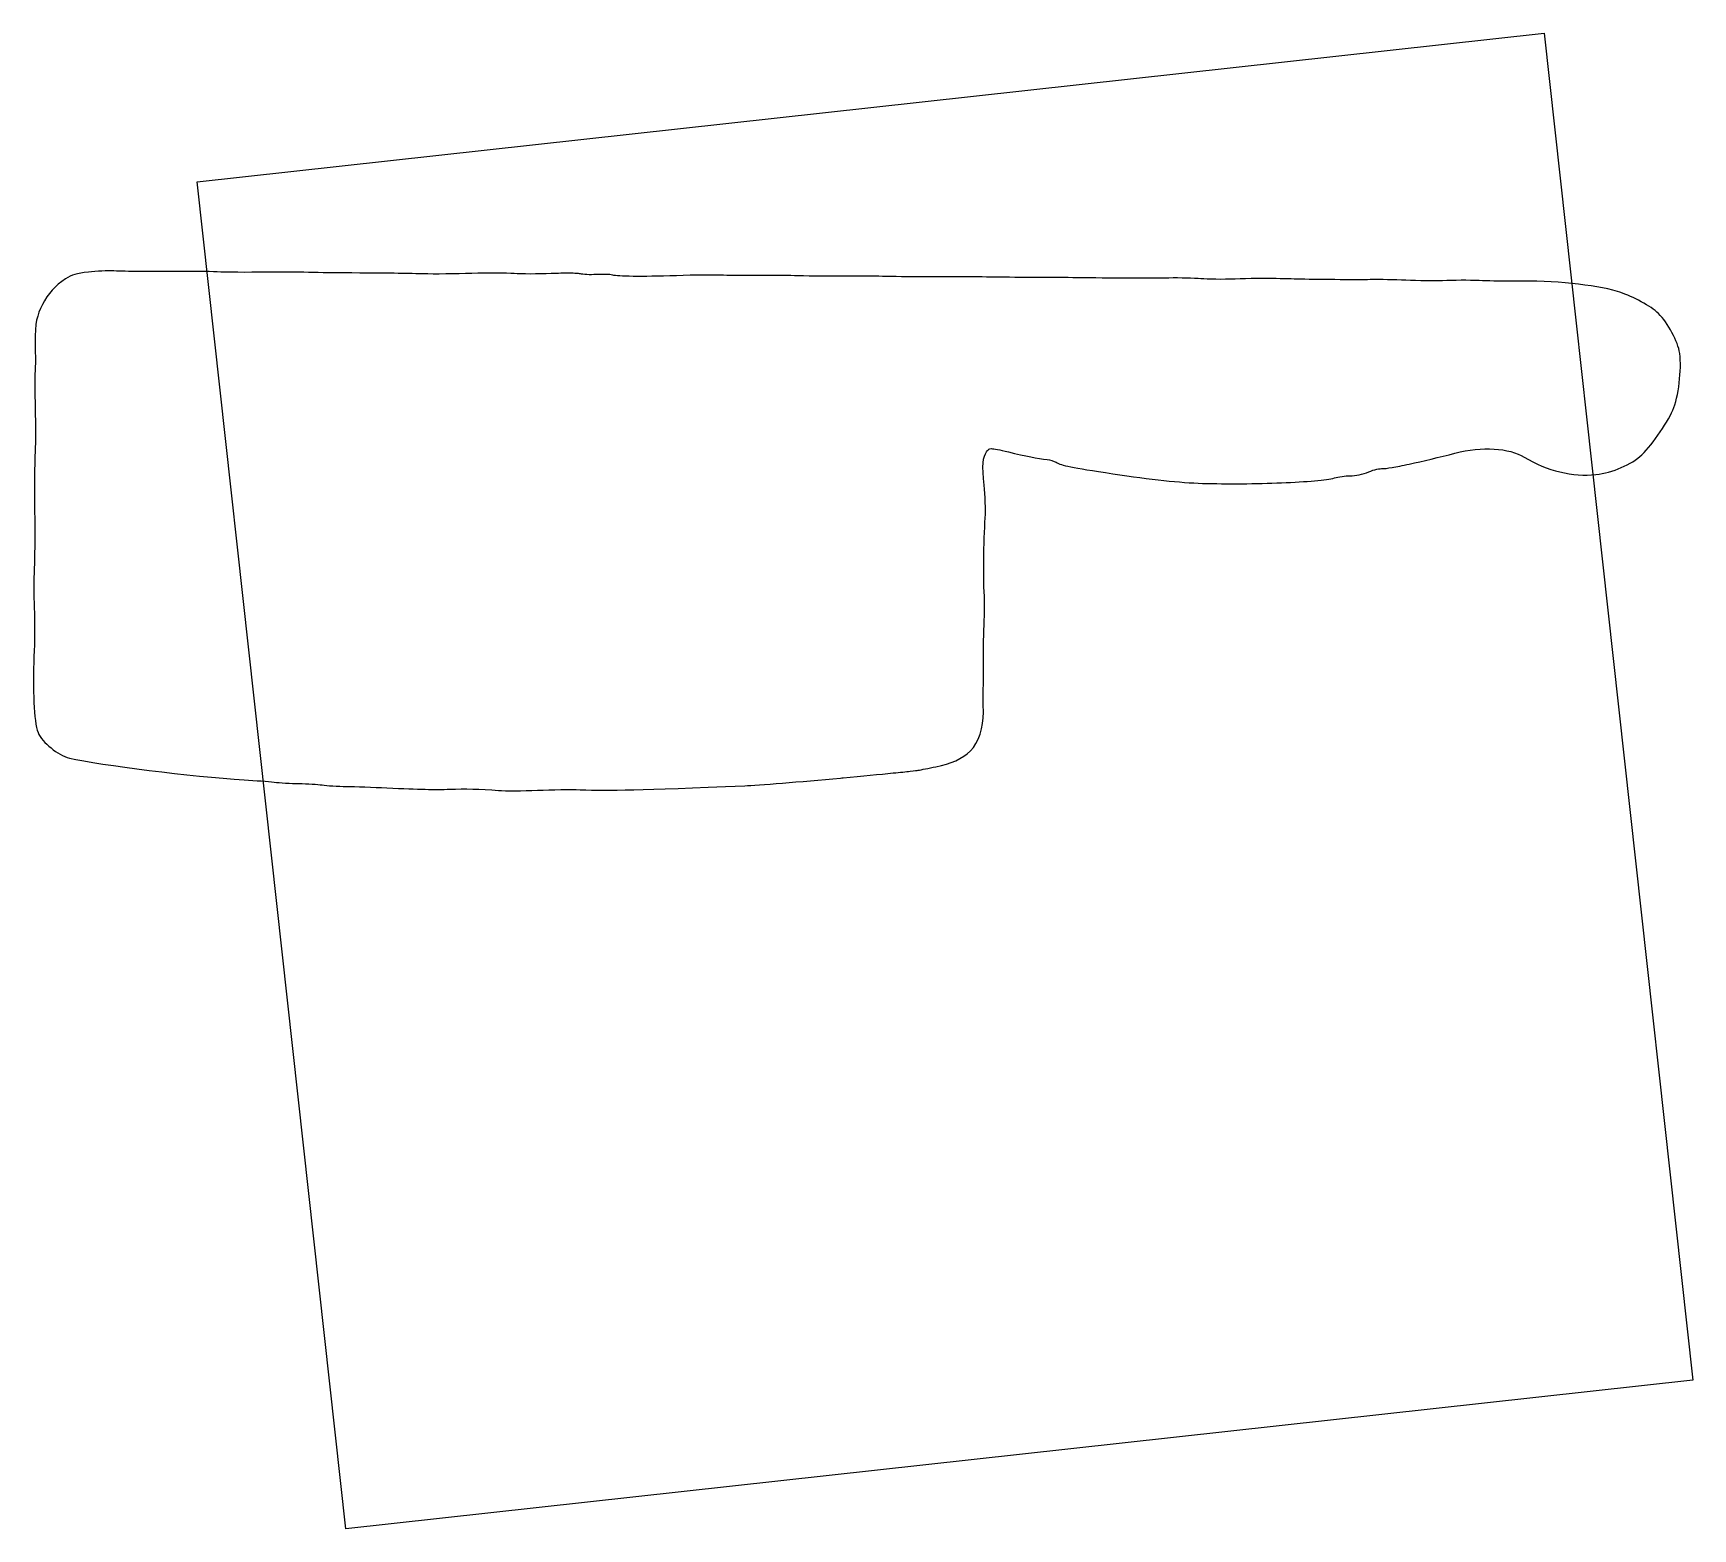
# Model space of a CAD drawing. Extents: x 1.2 to 18.4, y -1.2 to 14.2.
import ezdxf

# ---------------------------------------------------------------- set-up
doc = ezdxf.new("R2010")
doc.units = 0
doc.layers.get('0').update_dxf_attribs({"linetype": 'CONTINUOUS'})

msp = doc.modelspace()

# ---------------------------------------------------------------- linework, layer by layer
at = {"color": 7}
for points in [[(3.696636, 5.722506), (2.929114, 12.682246), (9.888853, 13.449769), (16.848594, 14.217292), (17.616116, 7.257552), (18.383639, 0.297812), (11.423899, -0.469711), (4.464159, -1.237234), (3.696636, 5.722506), (3.696636, 5.722506)], [(1.804353, 11.749228), (1.804353, 11.749234)]]:
    msp.add_lwpolyline(points, close=True, dxfattribs=at)
for points in [[(1.565669, 11.677656), (1.45919, 11.608068), (1.384467, 11.52436), (1.329018, 11.412634)], [(1.804353, 11.749234), (1.678607, 11.735656), (1.633868, 11.722227), (1.565669, 11.677656)], [(2.067753, 11.760639), (2.003505, 11.763325), (1.887394, 11.758194), (1.804353, 11.749228)], [(2.714261, 11.756066), (2.391299, 11.753334), (2.212676, 11.75458), (2.067753, 11.760639)], [(3.133978, 11.750109), (3.047546, 11.754662), (2.85992, 11.757298), (2.714261, 11.756066)], [(3.645658, 11.748082), (3.448463, 11.744777), (3.216325, 11.74577), (3.133978, 11.750109)], [(4.42865, 11.740036), (4.166179, 11.742192), (3.886911, 11.751944), (3.645658, 11.748082)], [(5.26509, 11.730121), (5.036939, 11.735716), (4.967283, 11.73659), (4.42865, 11.740036)], [(5.765659, 11.7343), (5.602817, 11.729278), (5.376607, 11.727387), (5.26509, 11.730121)], [(6.204057, 11.732954), (6.124531, 11.738976), (5.929851, 11.739364), (5.765659, 11.7343)], [(6.584391, 11.73308), (6.45044, 11.727323), (6.276869, 11.727442), (6.204057, 11.732954)], [(6.774232, 11.736602), (6.719824, 11.737107), (6.652365, 11.736002), (6.584391, 11.73308)], [(6.844665, 11.734608), (6.825382, 11.735702), (6.801436, 11.736349), (6.774232, 11.736602)], [(6.889491, 11.729457), (6.877389, 11.732592), (6.863948, 11.733515), (6.844665, 11.734608)], [(6.954562, 11.722768), (6.924757, 11.724019), (6.898609, 11.727095), (6.889491, 11.729457)], [(7.050468, 11.723141), (7.018988, 11.721492), (6.984368, 11.721519), (6.954562, 11.722768)], [(7.149613, 11.724313), (7.119154, 11.725253), (7.083866, 11.72489), (7.050468, 11.723141)], [(7.222148, 11.717338), (7.204195, 11.721808), (7.180072, 11.723375), (7.149613, 11.724313)], [(7.432005, 11.704321), (7.321347, 11.705407), (7.247861, 11.710936), (7.222148, 11.717338)], [(7.880868, 11.711671), (7.692708, 11.705696), (7.542662, 11.703235), (7.432005, 11.704321)], [(8.367886, 11.71602), (8.280807, 11.719506), (8.06347, 11.71747), (7.880868, 11.711671)], [(8.724488, 11.713085), (8.61289, 11.711299), (8.451456, 11.712675), (8.367886, 11.71602)], [(9.100875, 11.71078), (9.005935, 11.713892), (8.837366, 11.714892), (8.724488, 11.713085)], [(9.602911, 11.706691), (9.420577, 11.705832), (9.193803, 11.707734), (9.100875, 11.71078)], [(10.039019, 11.703983), (9.980211, 11.706457), (9.785767, 11.707552), (9.602911, 11.706691)], [(10.464204, 11.699738), (10.286374, 11.699698), (10.093458, 11.701693), (10.039019, 11.703983)], [(11.274289, 11.695457), (10.993011, 11.699107), (10.852182, 11.699824), (10.464204, 11.699738)], [(11.725883, 11.692128), (11.594815, 11.692394), (11.391401, 11.693937), (11.274289, 11.695457)], [(12.084311, 11.689728), (12.018144, 11.690834), (11.857214, 11.691862), (11.725883, 11.692128)], [(12.969434, 11.686956), (12.789357, 11.68276), (12.434826, 11.683867), (12.084311, 11.689728)], [(13.300464, 11.679537), (13.229442, 11.686466), (13.082721, 11.689596), (12.969434, 11.686956)], [(13.654595, 11.676884), (13.526761, 11.671771), (13.364502, 11.673289), (13.300464, 11.679537)], [(14.078899, 11.681638), (13.974288, 11.684258), (13.784344, 11.682075), (13.654595, 11.676884)], [(14.335051, 11.675279), (14.297517, 11.676177), (14.182255, 11.679049), (14.078899, 11.681638)], [(15.075261, 11.670946), (14.966207, 11.668094), (14.531892, 11.670569), (14.335051, 11.675279)], [(15.418467, 11.66376), (15.300292, 11.669535), (15.147273, 11.672829), (15.075261, 11.670946)], [(15.842277, 11.660917), (15.726631, 11.656795), (15.534665, 11.658084), (15.418467, 11.66376)], [(16.211738, 11.660066), (16.124979, 11.664819), (15.960236, 11.665121), (15.842277, 11.660917)], [(16.551061, 11.654893), (16.449097, 11.653125), (16.295246, 11.655491), (16.211738, 11.660066)], [(17.603742, 11.548919), (17.365641, 11.619433), (16.939877, 11.661635), (16.551061, 11.654893)], [(18.012977, 11.336269), (17.92191, 11.413797), (17.735925, 11.509772), (17.603742, 11.548919)], [(1.329018, 11.412634), (1.272409, 11.298572), (1.249826, 11.23362), (1.252186, 11.012939)], [(18.151917, 11.1516), (18.108433, 11.227329), (18.058813, 11.297247), (18.012977, 11.336269)], [(18.243711, 10.934779), (18.231517, 10.996071), (18.195401, 11.075872), (18.151917, 11.1516)], [(1.252186, 11.012939), (1.253232, 10.915091), (1.259665, 10.840363), (1.25439, 10.776284)], [(18.187565, 10.348581), (18.24398, 10.501468), (18.272531, 10.789909), (18.243711, 10.934779)], [(1.25439, 10.776284), (1.248653, 10.706599), (1.250184, 10.406182), (1.254218, 10.269909)], [(17.857614, 9.861411), (17.970548, 9.970056), (18.139365, 10.21796), (18.187565, 10.348581)], [(1.254218, 10.269909), (1.258199, 10.135392), (1.257685, 10.009173), (1.25316, 9.892747)], [(15.925493, 9.877388), (16.207678, 9.950782), (16.4832, 9.931954), (16.642503, 9.836)], [(1.25316, 9.892747), (1.248574, 9.774767), (1.245225, 9.633035), (1.245679, 9.575354)], [(11.059406, 9.545291), (11.036867, 9.750706), (11.047195, 9.840189), (11.086174, 9.892986)], [(11.086174, 9.892986), (11.095602, 9.905757), (11.102711, 9.913258), (11.108998, 9.917354)], [(11.108998, 9.917354), (11.115285, 9.921449), (11.121617, 9.923698), (11.135314, 9.924141)], [(11.135314, 9.924141), (11.162709, 9.925021), (11.215983, 9.914366), (11.31116, 9.890624)], [(11.31116, 9.890624), (11.487571, 9.846617), (11.614403, 9.821572), (11.711239, 9.812288)], [(11.711239, 9.812288), (11.738637, 9.809664), (11.785824, 9.79428), (11.802908, 9.783686)], [(11.802908, 9.783686), (11.861017, 9.747654), (11.954495, 9.731117), (12.390431, 9.665237)], [(15.452826, 9.765032), (15.59165, 9.794736), (15.764092, 9.835409), (15.925493, 9.877388)], [(16.642503, 9.836), (16.875803, 9.695476), (17.145345, 9.629412), (17.38229, 9.656476)], [(17.38229, 9.656476), (17.553396, 9.676015), (17.752676, 9.760458), (17.857614, 9.861411)], [(12.390431, 9.665237), (12.789157, 9.604979), (13.083219, 9.573373), (13.316153, 9.565893)], [(14.475063, 9.591984), (14.569744, 9.600426), (14.6397, 9.609527), (14.679974, 9.621791)], [(14.679974, 9.621791), (14.719396, 9.633792), (14.796084, 9.644723), (14.840756, 9.644401)], [(14.840756, 9.644401), (14.905521, 9.643937), (14.968234, 9.657187), (15.035913, 9.685223)], [(15.035913, 9.685223), (15.090891, 9.707994), (15.150501, 9.720175), (15.176248, 9.718224)], [(15.176248, 9.718224), (15.198732, 9.716524), (15.22803, 9.721697), (15.275232, 9.729918)], [(15.275232, 9.729918), (15.322433, 9.738139), (15.383414, 9.75018), (15.452826, 9.765032)], [(1.245679, 9.575354), (1.25047, 8.966763), (1.249956, 8.805159), (1.242943, 8.673818)], [(11.071367, 9.209522), (11.076365, 9.291981), (11.070926, 9.440367), (11.059406, 9.545291)], [(13.316153, 9.565893), (13.569935, 9.557743), (13.874279, 9.560891), (14.13304, 9.571347)], [(14.13304, 9.571347), (14.26242, 9.576575), (14.380382, 9.583541), (14.475063, 9.591984)], [(11.056413, 8.775835), (11.058685, 8.922365), (11.064037, 9.088556), (11.071367, 9.209522)], [(11.059576, 8.4615), (11.055385, 8.499506), (11.054141, 8.629305), (11.056413, 8.775835)], [(1.242943, 8.673818), (1.238293, 8.586751), (1.238978, 8.41029), (1.244347, 8.277874)], [(11.060964, 8.149189), (11.065359, 8.273934), (11.065262, 8.409947), (11.059576, 8.4615)], [(1.244347, 8.277874), (1.249616, 8.14791), (1.248166, 7.921271), (1.241087, 7.777371)], [(11.052689, 7.754507), (11.052849, 7.847548), (11.056612, 8.025657), (11.060964, 8.149189)], [(1.241087, 7.777371), (1.232942, 7.611824), (1.233379, 7.441811), (1.240659, 7.300475)], [(11.051707, 7.447591), (11.0521, 7.522667), (11.052528, 7.660739), (11.052689, 7.754507)], [(11.052162, 7.201064), (11.05152, 7.261601), (11.051316, 7.37278), (11.051707, 7.447591)], [(1.240659, 7.300475), (1.247939, 7.159139), (1.260171, 7.0495), (1.28291, 6.991782)], [(10.919513, 6.80165), (11.002304, 6.880565), (11.053781, 7.048348), (11.052162, 7.201064)], [(1.28291, 6.991782), (1.304501, 6.936978), (1.356599, 6.880583), (1.417194, 6.831225)], [(1.417194, 6.831225), (1.477789, 6.781866), (1.545996, 6.740897), (1.606582, 6.727214)], [(1.606582, 6.727214), (1.936328, 6.652739), (2.875205, 6.536464), (3.413624, 6.502666)], [(10.561652, 6.636955), (10.715941, 6.66665), (10.833795, 6.719944), (10.919513, 6.80165)], [(8.58566, 6.441233), (8.71877, 6.446695), (9.162055, 6.482401), (9.575071, 6.52073)], [(9.575071, 6.52073), (9.585882, 6.521752), (9.59288, 6.52241), (9.603614, 6.523423)], [(9.603614, 6.523423), (9.797845, 6.541509), (9.982353, 6.559197), (10.119927, 6.572931)], [(10.119927, 6.572931), (10.192515, 6.580175), (10.253059, 6.58638), (10.297276, 6.59116)], [(10.297276, 6.59116), (10.341495, 6.595923), (10.365618, 6.59847), (10.378591, 6.601127)], [(10.378591, 6.601127), (10.40559, 6.606665), (10.488316, 6.622841), (10.561652, 6.636955)], [(3.413624, 6.502666), (3.526452, 6.495583), (3.666232, 6.484335), (3.721604, 6.477952)], [(3.721604, 6.477952), (3.780868, 6.471123), (3.896067, 6.465038), (3.981586, 6.464029)], [(3.981586, 6.464029), (4.064819, 6.463049), (4.173832, 6.456024), (4.2178, 6.449372)], [(4.2178, 6.449372), (4.269269, 6.441583), (4.380151, 6.434916), (4.470439, 6.433641)], [(4.470439, 6.433641), (4.55878, 6.432393), (4.747455, 6.425893), (4.888432, 6.419174)], [(4.888432, 6.419174), (5.234099, 6.402699), (5.377495, 6.399646), (5.539706, 6.405588)], [(5.539706, 6.405588), (5.691173, 6.411135), (5.851208, 6.40707), (6.04059, 6.39283)], [(6.04059, 6.39283), (6.115246, 6.387218), (6.294045, 6.388333), (6.444132, 6.39474)], [(6.444132, 6.39474), (6.592602, 6.401077), (6.792157, 6.403522), (6.884325, 6.400247)], [(6.884325, 6.400247), (7.197416, 6.389122), (7.482836, 6.39598), (8.58566, 6.441233)]]:
    msp.add_open_spline(points, degree=3, dxfattribs=at)

doc.saveas('drawing.dxf')
